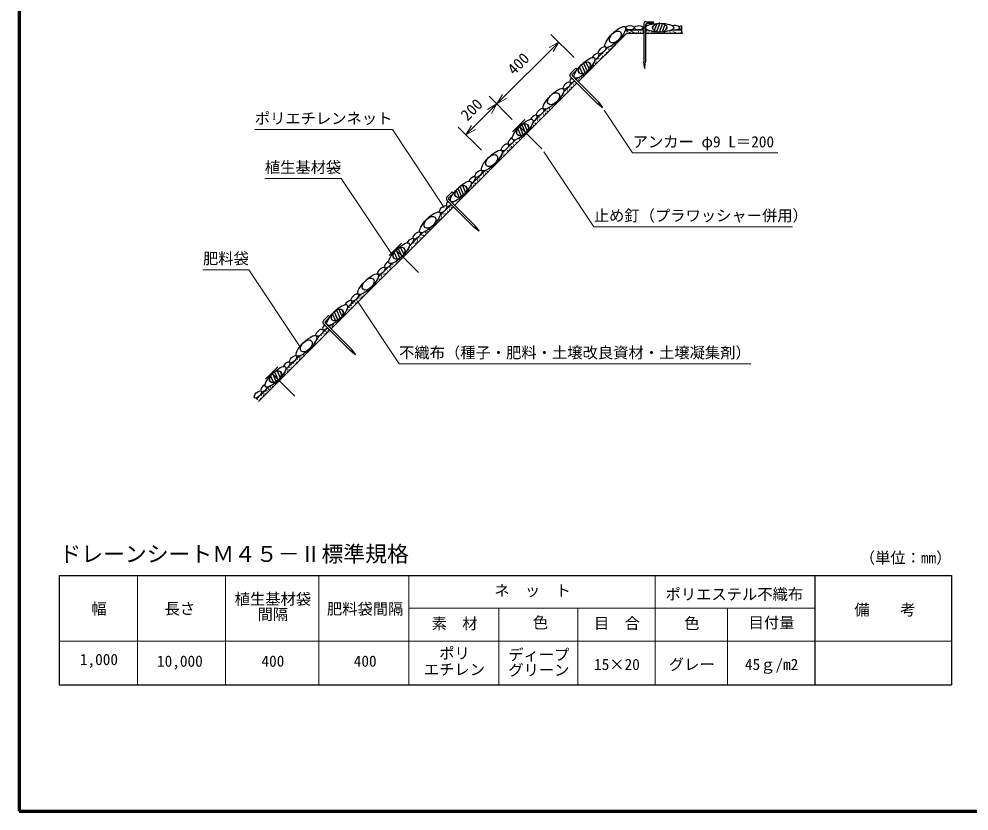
# Model space of a CAD drawing. Units: millimetres, scale not verified. Extents: x 200 to 8200, y 200 to 5838.
# Drawn here: x 200 to 4549, y 200 to 3826 of the extents above; entities that cross this region are included whole.
import ezdxf
from ezdxf.enums import TextEntityAlignment as Align

# ---------------------------------------------------------------- set-up
doc = ezdxf.new("R2010")
doc.units = ezdxf.units.MM
doc.header["$LTSCALE"] = 20
doc.layers.add('C-MTR', color=5, linetype='Continuous')
doc.layers.add('C-MTR-TXT', color=5, linetype='Continuous')
for name, color, linetype, lineweight in [('C-MTR-FRAM', 5, 'Continuous', 25), ('C-MTR-LINE', 5, 'Continuous', 13), ('C-STR', 7, 'Continuous', 25), ('C-STR-DIM', 1, 'Continuous', 13), ('C-STR-HTXT', 1, 'Continuous', 13), ('C-TTL', 2, 'Continuous', 70)]:
    doc.layers.add(name, color=color, linetype=linetype, lineweight=lineweight)
doc.styles.add('ＭＳ ゴシック', font='')
doc.styles.get('ＭＳ ゴシック').set_extended_font_data('MS Gothic')

msp = doc.modelspace()

# ---------------------------------------------------------------- linework, layer by layer
at = {"layer": 'C-MTR-FRAM'}
for p, q in [((384.55, 1278.33), (384.55, 778.33)), ((384.55, 1278.33), (4468.55, 1278.33)), ((3842.51, 1278.33), (3842.51, 778.33)), ((4468.55, 1278.33), (4468.55, 778.33)), ((384.55, 778.33), (4468.55, 778.33))]:
    msp.add_line(p, q, dxfattribs=at)
at = {"layer": 'C-MTR-LINE'}
for p, q in [((742.55, 1278.33), (742.55, 778.33)), ((1145.51, 1278.33), (1145.51, 778.33)), ((1572.67, 1278.33), (1572.67, 778.33)), ((1984.55, 1278.33), (1984.55, 778.33)), ((3112.2, 1278.33), (3112.2, 778.33)), ((1984.55, 1128.33), (3842.51, 1128.33)), ((2396.01, 1128.33), (2396.01, 778.33)), ((2757.49, 1128.33), (2757.49, 778.33)), ((3443.28, 1128.33), (3443.28, 778.33)), ((384.55, 978.33), (4468.55, 978.33))]:
    msp.add_line(p, q, dxfattribs=at)
at = {"layer": 'C-STR'}
for p, q in [((3059.44, 3804.96), (3059.44, 3629.86)), ((3068.44, 3799.86), (3068.44, 3629.86)), ((3070.96, 3813.85), (3103.91, 3813.85)), ((3103.91, 3804.85), (3073.85, 3804.85)), ((3103.91, 3804.85), (3103.91, 3813.85)), ((3232.71, 3795), (3232.71, 3777.68)), ((2760.24, 3538.87), (2982.71, 3761.34)), ((2881.04, 3659.67), (2982.71, 3761.34)), ((2976.5, 3776.34), (3059.44, 3776.34)), ((2982.71, 3761.34), (3059.44, 3761.34)), ((3068.44, 3776.34), (3077, 3776.34)), ((3068.44, 3761.34), (3239.1, 3761.34)), ((3188.34, 3776.34), (3232.71, 3776.34)), ((3232.71, 3776.34), (3232.71, 3761.34)), ((2834.7, 3634.53), (2897.39, 3697.22)), ((3062.44, 3604.86), (3059.44, 3629.86)), ((3065.44, 3604.86), (3068.44, 3629.86)), ((2725.22, 3577.44), (2748.51, 3600.74)), ((2754.87, 3594.38), (2733.62, 3573.12)), ((2754.87, 3594.38), (2748.51, 3600.74)), ((3062.44, 3604.86), (3063.94, 3599.86)), ((3063.94, 3599.86), (3065.44, 3604.86)), ((2194.56, 2973.18), (2753.88, 3532.5)), ((2693.28, 3493.11), (2743.27, 3543.11)), ((2723.35, 3563.01), (2847.21, 3439.23)), ((2733.32, 3565.77), (2853.57, 3445.6)), ((2749.63, 3549.47), (2755.96, 3555.8)), ((2867.01, 3423.68), (2847.21, 3439.23)), ((2869.13, 3425.8), (2853.57, 3445.6)), ((2551.85, 3351.69), (2614.54, 3414.38)), ((2867.01, 3423.68), (2871.61, 3421.21)), ((2871.61, 3421.21), (2869.13, 3425.8)), ((2516.02, 3365.36), (2459.46, 3308.79)), ((2593.81, 3231.01), (2487.74, 3337.07)), ((2410.43, 3210.27), (2473.12, 3272.96)), ((2269.01, 3068.85), (2331.7, 3131.54)), ((2159.53, 3011.75), (2182.82, 3035.06)), ((2189.19, 3028.69), (2167.94, 3007.43)), ((2189.19, 3028.69), (2182.82, 3035.06)), ((1639.21, 2417.84), (2188.19, 2966.82)), ((2127.59, 2927.43), (2177.58, 2977.42)), ((2157.67, 2997.33), (2281.52, 2873.55)), ((2167.64, 3000.09), (2287.88, 2879.91)), ((2183.95, 2983.79), (2190.28, 2990.12)), ((2301.32, 2858), (2281.52, 2873.55)), ((2303.45, 2860.12), (2287.88, 2879.91)), ((1986.17, 2786.01), (2048.86, 2848.69)), ((2301.32, 2858), (2305.92, 2855.52)), ((2305.92, 2855.52), (2303.45, 2860.12)), ((1950.6, 2799.93), (1894.03, 2743.37)), ((2028.38, 2665.58), (1922.31, 2771.65)), ((1894.98, 2694.81), (1907.44, 2707.27)), ((1844.75, 2644.59), (1895, 2694.84)), ((1703.33, 2503.16), (1766.01, 2565.85)), ((1593.84, 2446.07), (1617.13, 2469.37)), ((1623.5, 2463.01), (1602.25, 2441.75)), ((1623.5, 2463.01), (1617.13, 2469.37)), ((1295.76, 2074.38), (1622.51, 2401.13)), ((1561.91, 2361.74), (1611.9, 2411.74)), ((1591.98, 2431.64), (1715.84, 2307.86)), ((1601.95, 2434.4), (1722.2, 2314.23)), ((1618.26, 2418.1), (1624.59, 2424.43)), ((1628.87, 2407.5), (1639.21, 2417.84)), ((1735.64, 2292.31), (1715.84, 2307.86)), ((1737.76, 2294.43), (1722.2, 2314.23)), ((1420.48, 2220.32), (1483.17, 2283.01)), ((1735.64, 2292.31), (1740.24, 2289.84)), ((1740.24, 2289.84), (1737.76, 2294.43)), ((1384.81, 2234.15), (1328.24, 2177.58)), ((1462.59, 2099.8), (1356.53, 2205.86)), ((1330.61, 2130.45), (1341.75, 2141.59)), ((1285.15, 2084.99), (1329.22, 2129.05))]:
    msp.add_line(p, q, dxfattribs=at)
at = {"layer": 'C-STR', "color": 3}
for p, q in [((3103.3, 3795.48), (3099.43, 3785.55)), ((3119.76, 3804.66), (3107.45, 3773.1)), ((3133.3, 3806.34), (3118.4, 3768.16)), ((3145.61, 3804.88), (3130.58, 3766.36)), ((3156.74, 3800.39), (3143.95, 3767.6)), ((3165.55, 3789.95), (3159.63, 3774.77)), ((2774.56, 3616.82), (2791.02, 3579.3)), ((2784.29, 3624.5), (2800.91, 3586.63)), ((2795.34, 3629.19), (2809.48, 3596.96)), ((2808.95, 3628.04), (2815.5, 3613.12)), ((2761.03, 3587.93), (2765.31, 3578.17)), ((2766.17, 3606.07), (2779.78, 3575.05)), ((2483.07, 3322.96), (2496.68, 3291.94)), ((2491.46, 3333.72), (2507.92, 3296.19)), ((2501.19, 3341.4), (2517.81, 3303.53)), ((2512.24, 3346.08), (2526.38, 3313.86)), ((2525.85, 3344.93), (2532.39, 3330.02)), ((2477.92, 3304.83), (2482.21, 3295.07)), ((2208.87, 3051.14), (2225.34, 3013.61)), ((2218.61, 3058.82), (2235.22, 3020.95)), ((2229.66, 3063.5), (2243.8, 3031.27)), ((2243.27, 3062.35), (2249.81, 3047.44)), ((2195.34, 3022.24), (2199.62, 3012.49)), ((2200.49, 3040.38), (2214.1, 3009.36)), ((1917.65, 2757.54), (1931.26, 2726.52)), ((1926.03, 2768.29), (1942.5, 2730.77)), ((1935.77, 2775.97), (1952.38, 2738.11)), ((1946.81, 2780.66), (1960.95, 2748.43)), ((1960.42, 2779.51), (1966.97, 2764.59)), ((1912.5, 2739.4), (1916.78, 2729.64)), ((1643.19, 2485.45), (1659.65, 2447.93)), ((1652.92, 2493.13), (1669.54, 2455.26)), ((1663.97, 2497.82), (1678.11, 2465.59)), ((1677.58, 2496.67), (1684.13, 2481.75)), ((1629.66, 2456.56), (1633.94, 2446.8)), ((1634.8, 2474.7), (1648.41, 2443.68)), ((1351.96, 2191.85), (1365.57, 2160.83)), ((1360.35, 2202.61), (1376.81, 2165.08)), ((1370.08, 2210.29), (1386.7, 2172.42)), ((1381.13, 2214.97), (1395.27, 2182.75)), ((1394.74, 2213.82), (1401.28, 2198.91)), ((1346.81, 2173.72), (1351.1, 2163.96))]:
    msp.add_line(p, q, dxfattribs=at)
at = {"layer": 'C-STR'}
for centre in [(2954.65, 3740.74), (2962.92, 3745.45), (2970.29, 3754.43), (2972.36, 3765.96), (2977.08, 3774.36), (2981.91, 3770.9), (2982.24, 3764.77), (2985.61, 3767.89), (2989.61, 3773.75), (2994.78, 3765.37), (3000.3, 3764.1), (3000.35, 3770.95), (3005.87, 3769.68), (3011.86, 3765.24), (3019.04, 3765.96), (3023.28, 3772.05), (3028.21, 3763.44), (3033.78, 3769.02), (3036.25, 3766.94), (3040.49, 3773.03), (3045.42, 3764.42), (3050.99, 3770), (3056.53, 3767.8), (3071.27, 3770.86), (3079.39, 3765.85), (3084.96, 3771.43), (3087.42, 3769.36), (3093.72, 3765.64), (3096.59, 3766.84), (3106.49, 3766.62), (3115.66, 3764.1), (3127.22, 3765.24), (3142.99, 3764.1), (3154.55, 3765.24), (3168.08, 3765.64), (3180.85, 3766.62), (3185.09, 3772.71), (3190.02, 3764.1), (3195.59, 3769.68), (3201.58, 3765.24), (3211.2, 3771.93), (3217.35, 3764.1), (3220.48, 3774.53), (3221.44, 3768.67), (3229.75, 3763.69), (3230.58, 3771.58), (2907.96, 3698.38), (2915.34, 3699.48), (2927.3, 3709.82), (2934.66, 3718.8), (2952.02, 3733.84), (2856.81, 3654.09), (2870.01, 3656.1), (2871.18, 3667.61), (2879.71, 3663.85), (2881.79, 3675.39), (2886.51, 3683.79), (2889, 3673.7), (2897.07, 3678.89), (2898.4, 3693.1), (2899.7, 3685.8), (2901.82, 3683.64), (2907.97, 3690.5), (2828.96, 3613.1), (2831.03, 3624.63), (2835.76, 3633.03), (2838.25, 3622.95), (2841.48, 3637.91), (2843.14, 3629.23), (2846.32, 3628.14), (2850.02, 3634.16), (2852.09, 3645.69), (2859.3, 3644.01), (2867.38, 3649.2), (2783.3, 3568), (2791.37, 3573.19), (2795.07, 3579.64), (2802.27, 3584.8), (2809.64, 3593.78), (2821.59, 3604.12), (2725.86, 3523.14), (2737.74, 3532.45), (2739.05, 3525.14), (2747.31, 3537.73), (2747.32, 3529.85), (2756.29, 3553.47), (2761.69, 3548.8), (2766.3, 3555.29), (2774.01, 3558.15), (2692.36, 3482.78), (2699.74, 3483.88), (2701.81, 3495.41), (2706.53, 3503.81), (2711.35, 3500.35), (2711.69, 3494.22), (2719.06, 3503.2), (2721.13, 3514.73), (2728.35, 3513.05), (2736.42, 3518.24), (2692.37, 3474.9), (2596.63, 3393.91), (2609.16, 3393.3), (2611.24, 3404.84), (2615.96, 3413.24), (2618.45, 3403.15), (2626.52, 3408.34), (2629.15, 3415.25), (2556.29, 3349.89), (2561.01, 3358.29), (2563.5, 3348.2), (2571.57, 3353.39), (2572.9, 3367.6), (2574.2, 3360.3), (2582.46, 3372.88), (2582.47, 3365), (2589.84, 3373.98), (2591.91, 3385.51), (2601.46, 3390.45), (2601.8, 3384.32), (2527.52, 3310.05), (2534.89, 3319.03), (2546.51, 3335.5), (2546.85, 3329.37), (2554.21, 3338.35), (2475.54, 3261.72), (2482.01, 3275.61), (2491.56, 3280.55), (2491.9, 3274.42), (2499.27, 3283.4), (2508.55, 3293.25), (2516.62, 3298.45), (2429.64, 3219.45), (2436.95, 3219.48), (2437.72, 3224.64), (2444.32, 3228.46), (2446.46, 3238.05), (2453.6, 3238.31), (2454.54, 3243.24), (2461.68, 3243.5), (2464.31, 3250.4), (2398.65, 3183.36), (2406.73, 3188.55), (2408.05, 3202.75), (2409.36, 3195.45), (2417.62, 3208.03), (2417.62, 3200.15), (2424.99, 3209.13), (2351.78, 3133.6), (2354.41, 3140.5), (2362.67, 3145.2), (2389.37, 3173.51), (2298.15, 3092.85), (2307.72, 3098.14), (2307.72, 3090.25), (2315.09, 3099.23), (2317.16, 3110.76), (2321.89, 3119.17), (2326.71, 3115.7), (2327.05, 3109.58), (2334.42, 3118.56), (2336.49, 3130.09), (2343.7, 3128.41), (2260.14, 3044.28), (2271.76, 3060.75), (2272.1, 3054.63), (2279.47, 3063.61), (2281.54, 3075.14), (2286.26, 3083.54), (2288.75, 3073.46), (2296.83, 3078.65), (2299.46, 3085.55), (2218.45, 3000.27), (2221.08, 3007.17), (2229.35, 3011.88), (2236.72, 3020.86), (2241.88, 3023.7), (2248.67, 3031.2), (2252.77, 3035.3), (2256.04, 3040.18), (2171.64, 2965.24), (2176.36, 2973.64), (2178.85, 2963.56), (2190.66, 2987.67), (2205.19, 2989.33), (2210.38, 2995.08), (2131.98, 2913.8), (2133.3, 2928.01), (2134.61, 2920.7), (2142.87, 2933.29), (2142.88, 2925.4), (2150.24, 2934.38), (2152.32, 2945.92), (2157.04, 2954.32), (2161.86, 2950.85), (2162.2, 2944.73), (2169.57, 2953.71), (2105.87, 2890.57), (2113.94, 2895.76), (2116.57, 2902.66), (2123.9, 2908.61), (2043.7, 2837.31), (2048.43, 2845.71), (2050.92, 2835.62), (2058.99, 2840.81), (2061.62, 2847.71), (2069.89, 2852.42), (2077.26, 2861.4), (1992.19, 2789.47), (1997.01, 2786), (2004.72, 2788.86), (2006.79, 2800.39), (2011.52, 2808.79), (2014.01, 2798.71), (2022.08, 2803.9), (2023.4, 2818.11), (2024.71, 2810.8), (2032.97, 2823.39), (2032.98, 2815.51), (2040.35, 2824.49), (1959.06, 2743.76), (1967.13, 2748.95), (1969.76, 2755.85), (1978.02, 2768.44), (1978.03, 2760.56), (1985.4, 2769.54), (1987.47, 2781.07), (1997.35, 2779.88), (1909.69, 2702.95), (1909.86, 2696.04), (1916.03, 2706.68), (1923.07, 2713.49), (1923.08, 2705.61), (1930.45, 2714.59), (1942.4, 2724.93), (1949.77, 2733.91), (1858.56, 2653.26), (1868.12, 2658.54), (1875.5, 2659.64), (1877.57, 2671.17), (1882.29, 2679.57), (1887.12, 2676.11), (1887.46, 2669.98), (1888.54, 2687.96), (1894.82, 2678.96), (1896.9, 2690.5), (1901.31, 2686.56), (1902.05, 2695.32), (1832.51, 2615.03), (1839.87, 2624.01), (1841.95, 2635.55), (1846.67, 2643.95), (1849.16, 2633.86), (1857.23, 2639.05), (1859.86, 2645.96), (1868.13, 2650.66), (1777.22, 2566.21), (1784.92, 2569.06), (1794.21, 2578.91), (1802.28, 2584.1), (1820.55, 2604.69), (1727.78, 2522.86), (1736.84, 2530.63), (1739.26, 2523.97), (1745.77, 2539.69), (1747.34, 2529.16), (1751.98, 2546.93), (1758.22, 2548.64), (1758.23, 2540.76), (1758.77, 2558.18), (1765.6, 2549.74), (1767.67, 2561.27), (1770.25, 2555.71), (1777.56, 2560.08), (1695.02, 2481.11), (1703.28, 2493.69), (1703.28, 2485.81), (1710.65, 2494.79), (1712.72, 2506.32), (1720.28, 2515.36), (1722.27, 2511.26), (1722.61, 2505.13), (1729.98, 2514.12), (1655.7, 2439.84), (1667.66, 2450.19), (1675.03, 2459.17), (1684.31, 2469.02), (1692.39, 2474.21), (1602.82, 2396.42), (1607.55, 2404.82), (1612.37, 2401.36), (1612.42, 2408.83), (1612.71, 2395.24), (1618.97, 2402.49), (1622.11, 2417.57), (1624.78, 2422.21), (1627.59, 2415.14), (1629.03, 2411.19), (1629.48, 2422.87), (1634.06, 2419.63), (1635.74, 2426.41), (1640.07, 2426.16), (1644.59, 2431.98), (1648.33, 2430.86), (1565.13, 2349.27), (1567.2, 2360.8), (1571.92, 2369.2), (1574.41, 2359.12), (1582.49, 2364.31), (1583.81, 2378.51), (1585.12, 2371.21), (1593.38, 2383.8), (1593.38, 2375.91), (1596.45, 2390.81), (1600.75, 2384.89), (1606.93, 2390.94), (1524.11, 2306.07), (1531.41, 2313), (1538.43, 2320.96), (1545.8, 2329.94), (1557.42, 2346.41), (1557.76, 2340.29), (1473.91, 2268.61), (1475.22, 2261.31), (1483.48, 2273.9), (1483.49, 2266.01), (1485.91, 2280.2), (1490.85, 2274.99), (1492.93, 2286.53), (1495.09, 2280.98), (1502.47, 2291.46), (1502.81, 2285.34), (1510.18, 2294.32), (1515.46, 2298.84), (1428.53, 2218.95), (1435.9, 2220.04), (1437.98, 2231.58), (1442.7, 2239.98), (1447.52, 2236.51), (1447.86, 2230.39), (1455.23, 2239.37), (1457.3, 2250.9), (1462.02, 2259.3), (1464.51, 2249.22), (1472.59, 2254.41), (1392.91, 2175.44), (1400.28, 2184.42), (1409.56, 2194.27), (1417.64, 2199.46), (1418.96, 2213.67), (1420.27, 2206.36), (1428.54, 2211.06), (1342.59, 2136.47), (1350.23, 2140.86), (1354.61, 2139.32), (1362.69, 2144.51), (1365.32, 2151.41), (1373.59, 2156.11), (1380.95, 2165.09), (1297.18, 2094.45), (1307.74, 2089.56), (1309.06, 2103.77), (1310.37, 2096.46), (1318.63, 2109.05), (1318.64, 2101.16), (1324.87, 2116.02), (1326.01, 2110.15), (1328.08, 2121.68), (1334.6, 2117.21), (1334.96, 2125.73), (1344.17, 2130.35), (1299.67, 2084.37)]:
    msp.add_circle(centre, 0.3, dxfattribs=at)
for centre, radius, start, end in [((3071.12, 3801.73), 12.12, 90.74558, 164.52089), ((3073.44, 3799.86), 5, 85.32404, 180), ((3132.71, 3681.59), 124.75, 89.9996, 92.00147), ((2733.9, 3568.98), 12.12, 135.76262, 209.53793), ((2736.86, 3569.31), 5, 130.3409, 225.01704), ((2168.21, 3003.3), 12.12, 135.76262, 209.53793), ((2171.17, 3003.62), 5, 130.3409, 225.01704), ((2007.22, 2969.06), 124.55, 312.99693, 315.002), ((1602.53, 2437.61), 12.12, 135.76262, 209.53793), ((1605.49, 2437.94), 5, 130.3409, 225.01704), ((1292.45, 2086.05), 0.3, 45, 176.71332), ((1292.45, 2086.05), 0.3, 273.28668, 45)]:
    msp.add_arc(centre, radius, start, end, dxfattribs=at)
for centre, major_axis, ratio in [((2929.68, 3743.66), (45.46, 45.46), 0.311111), ((2996.71, 3786.34), (20, 0), 0.5), ((3036.71, 3786.34), (20, 0), 0.5), ((3132.71, 3786.34), (64.29, 0.03), 0.311111), ((2929.68, 3743.66), (-23.33, -23.76), 0.600605), ((2869.07, 3683.05), (15.15, 15.15), 0.466608), ((2788.26, 3602.24), (45.46, 45.46), 0.311111), ((2707.45, 3521.43), (15.15, 15.15), 0.466608), ((2646.84, 3460.82), (45.46, 45.46), 0.311111), ((2646.84, 3460.82), (-23.33, -23.76), 0.600605), ((2586.23, 3400.21), (15.15, 15.15), 0.466608), ((2505.42, 3319.4), (45.46, 45.46), 0.311111), ((2364, 3177.98), (45.46, 45.46), 0.311111), ((2424.6, 3238.59), (15.15, 15.15), 0.466608), ((2364, 3177.98), (-23.33, -23.76), 0.600605), ((2303.39, 3117.37), (15.15, 15.15), 0.466608), ((2222.57, 3036.55), (45.46, 45.46), 0.311111), ((2141.76, 2955.74), (15.15, 15.15), 0.466608), ((2081.15, 2895.13), (45.46, 45.46), 0.311111), ((2081.15, 2895.13), (-23.33, -23.76), 0.600605), ((2020.54, 2834.52), (15.15, 15.15), 0.466608), ((1939.73, 2753.71), (45.46, 45.46), 0.311111), ((1798.31, 2612.29), (45.46, 45.46), 0.311111), ((1858.92, 2672.9), (15.15, 15.15), 0.466608), ((1798.31, 2612.29), (-23.33, -23.76), 0.600605), ((1737.7, 2551.68), (15.15, 15.15), 0.466608), ((1656.89, 2470.87), (45.46, 45.46), 0.311111), ((1576.08, 2390.06), (15.15, 15.15), 0.466608), ((1515.47, 2329.45), (45.46, 45.46), 0.311111), ((1515.47, 2329.45), (-23.33, -23.76), 0.600605), ((1454.86, 2268.84), (15.15, 15.15), 0.466608), ((1374.05, 2188.03), (45.46, 45.46), 0.311111), ((1293.23, 2107.21), (15.15, 15.15), 0.466608)]:
    msp.add_ellipse(centre, major_axis=major_axis, ratio=ratio, dxfattribs=at)
for centre, major_axis, ratio, start_param, end_param in [((3076.71, 3786.34), (20, 0), 0.5, 2.6127057, 3.6704796), ((3076.71, 3786.34), (20, 0), 0.5, 1.5524767, 1.9969475), ((3202.71, 3786.34), (20, 0), 0.5, 4.1020505, 8.4646971), ((3242.71, 3786.34), (20, 0), 0.5, 2.0943951, 4.1887902), ((3076.71, 3786.34), (20, 0), 0.5, 4.2862378, 4.726835), ((2838.77, 3652.75), (15.15, 15.15), 0.466608, 4.0824021, 8.4818386), ((2737.88, 3551.77), (15.15, 15.15), 0.466608, 0.9487388, 1.2535277), ((2737.88, 3551.77), (15.15, 15.15), 0.466608, 1.679041, 4.6044219), ((2737.88, 3551.77), (15.15, 15.15), 0.466608, 5.0299352, 5.3414091), ((2555.92, 3369.91), (15.15, 15.15), 0.466608, 4.0824021, 8.4818386), ((2555.93, 3369.9), (15.15, 15.15), 0.466608, 5.8177365, 6.3846724), ((2455.03, 3268.92), (15.15, 15.15), 0.466608, 0.9487388, 5.3414091), ((2273.08, 3087.06), (15.15, 15.15), 0.466608, 4.0824021, 8.4818386), ((2273.08, 3087.06), (15.15, 15.15), 0.466608, 5.8177434, 6.3846724), ((2172.19, 2986.08), (15.15, 15.15), 0.466608, 0.9487388, 1.2535276), ((2172.19, 2986.08), (15.15, 15.15), 0.466608, 1.679041, 4.6044219), ((2172.19, 2986.08), (15.15, 15.15), 0.466608, 5.0299352, 5.3414091), ((1990.24, 2804.22), (15.15, 15.15), 0.466608, 4.0824021, 8.4818386), ((1990.24, 2804.22), (15.15, 15.15), 0.466608, 5.8177365, 6.3846724), ((1889.35, 2703.24), (15.15, 15.15), 0.466608, 0.9487388, 5.3414091), ((1707.4, 2521.38), (15.15, 15.15), 0.466608, 4.0824716, 8.4838348), ((1606.51, 2420.4), (15.15, 15.15), 0.466608, 1.679041, 4.6044219), ((1606.51, 2420.4), (15.15, 15.15), 0.466608, 0.9487388, 1.2535276), ((1606.51, 2420.4), (15.15, 15.15), 0.466608, 5.0299352, 5.3414091), ((1424.55, 2238.53), (15.15, 15.15), 0.466608, 4.0824721, 8.4838344), ((1323.66, 2137.55), (15.15, 15.15), 0.466608, 0.9487388, 5.3414091)]:
    msp.add_ellipse(centre, major_axis=major_axis, ratio=ratio, start_param=start_param, end_param=end_param, dxfattribs=at)
at = {"layer": 'C-STR', "color": 3}
for centre, major_axis in [((3132.71, 3786.34), (33.3, 0.42)), ((2788.29, 3602.27), (-23.25, -23.84)), ((2505.19, 3319.17), (-23.25, -23.84)), ((2222.6, 3036.58), (-23.25, -23.84)), ((1939.76, 2753.74), (-23.25, -23.84)), ((1656.92, 2470.9), (-23.25, -23.84)), ((1374.08, 2188.06), (-23.25, -23.84))]:
    msp.add_ellipse(centre, major_axis=major_axis, ratio=0.600605, dxfattribs=at)
at = {"layer": 'C-STR-DIM'}
for p, q in [((2741, 3649.5), (2634.94, 3755.56)), ((2387.45, 3437.37), (2670.29, 3720.21)), ((2670.29, 3720.21), (2626.99, 3695.21)), ((2670.29, 3720.21), (2645.29, 3676.91)), ((2387.45, 3437.37), (2412.45, 3480.67)), ((2246.03, 3295.94), (2387.45, 3437.37)), ((2387.45, 3437.37), (2344.15, 3412.37)), ((2458.16, 3366.65), (2352.09, 3472.72)), ((2387.45, 3437.37), (2362.45, 3394.06)), ((2387.45, 3437.37), (2430.75, 3462.37)), ((2316.74, 3225.23), (2210.67, 3331.3)), ((2246.03, 3295.94), (2271.03, 3339.24)), ((2246.03, 3295.94), (2289.33, 3320.94))]:
    msp.add_line(p, q, dxfattribs=at)
at = {"layer": 'C-STR-HTXT'}
for p, q in [((2878.2, 3409.17), (3008.84, 3212.99)), ((1279.24, 3319.98), (1909.24, 3319.98)), ((1909.24, 3319.98), (2146.39, 2963.86)), ((2602.12, 3218.52), (2830.96, 2874.89)), ((3008.84, 3212.99), (3673.84, 3212.99)), ((1325.19, 3096.14), (1675.19, 3096.14)), ((1675.19, 3096.14), (1912.34, 2740.01)), ((2830.96, 2874.89), (3740.96, 2874.89)), ((1042.13, 2678.43), (1252.13, 2678.43)), ((1252.13, 2678.43), (1488.94, 2322.82)), ((1748.71, 2534.45), (1939.81, 2247.48)), ((1939.81, 2247.48), (3549.81, 2247.48))]:
    msp.add_line(p, q, dxfattribs=at)
at = {"layer": 'C-TTL'}
msp.add_lwpolyline([(200, 200), (8200, 200), (8200, 5740), (200, 5740)], close=True, dxfattribs=at)

# ---------------------------------------------------------------- texts
at = {"layer": 'C-MTR', "style": 'ＭＳ ゴシック'}
msp.add_text('ドレーンシートＭ４５－Ⅱ標準規格', height=73.31, dxfattribs=at).set_placement((1184.55, 1318.33), align=Align.BOTTOM_CENTER)
at = {"layer": 'C-MTR-TXT', "style": 'ＭＳ ゴシック'}
msp.add_text('（単位：mm）', height=51.32, dxfattribs=at).set_placement((4048.55, 1318.33), align=Align.BOTTOM_LEFT)
for s, p in [('ネ\u3000ッ\u3000ト', (2550.86, 1168.33)), ('素\u3000材', (2193.75, 1017.33)), ('色', (2586.76, 1021.47)), ('目\u3000合', (2937.08, 1018.33)), ('色', (3279.85, 1018.33)), ('目付量', (3644.66, 1021.47)), ('1,000', (565.95, 852.69)), ('ポリ', (2193.25, 880.98)), ('エチレン', (2193.25, 806.98))]:
    msp.add_text(s, height=51.32, dxfattribs=at).set_placement(p, align=Align.BOTTOM_CENTER)
for s, p in [('ポリエステル不織布', (3474.48, 1192.41)), ('幅', (565.95, 1126.14)), ('長さ', (936.48, 1126.14)), ('肥料袋間隔', (1784.47, 1125.32)), ('備\u3000\u3000考', (4163.75, 1121.74)), ('10,000', (936.48, 886.2)), ('400', (1362.22, 886.2)), ('400', (1784.65, 886.2)), ('15×20', (2937.08, 871.17)), ('グレー', (3279.85, 871.17)), ('45ｇ/m2', (3645.14, 871.17))]:
    msp.add_text(s, height=51.32, dxfattribs=at).set_placement(p, align=Align.MIDDLE_CENTER)
for s, p in [('植生基材袋', (1187.22, 1196.14)), ('\u3000 間隔', (1187.22, 1126.14)), ('ディープ', (2439.52, 941.17)), ('グリーン', (2439.52, 871.17))]:
    msp.add_text(s, height=51.32, dxfattribs=at).set_placement(p, align=Align.TOP_LEFT)
at = {"layer": 'C-STR-DIM', "color": 7, "style": 'ＭＳ ゴシック'}
for s, p in [('400', (2477.82, 3555.59)), ('200', (2263.56, 3345.58))]:
    msp.add_text(s, height=51.32, rotation=45, dxfattribs=at).set_placement(p, align=Align.BOTTOM_LEFT)
at = {"layer": 'C-STR-HTXT', "color": 7, "style": 'ＭＳ ゴシック'}
for s, p in [('ポリエチレンネット', (1279.24, 3329.98)), ('アンカー φ9 L＝200', (3008.84, 3222.99)), ('植生基材袋', (1325.19, 3106.14)), ('止め釘（プラワッシャー併用）', (2830.96, 2884.89)), ('肥料袋', (1042.13, 2688.43)), ('不織布（種子・肥料・土壌改良資材・土壌凝集剤）', (1939.81, 2257.48))]:
    msp.add_text(s, height=51.32, dxfattribs=at).set_placement(p, align=Align.BOTTOM_LEFT)

doc.saveas('drawing.dxf')
